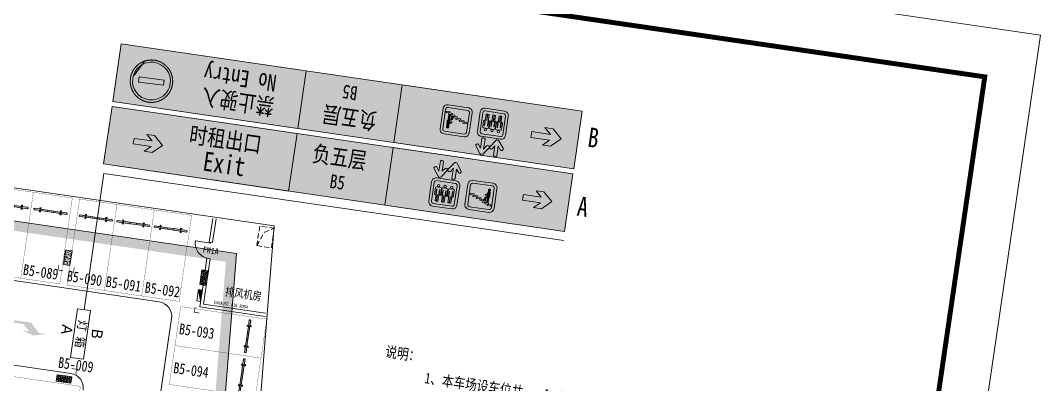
# Model space of a CAD drawing. Header units: inches. Extents: x -414268 to 632271, y -366004 to 318730.
# Drawn here: x -220415 to -158232, y 232123 to 254343 of the extents above; entities that cross this region are included whole.
import ezdxf
from ezdxf.enums import TextEntityAlignment as Align

# ---------------------------------------------------------------- set-up
doc = ezdxf.new("R2010")
doc.units = ezdxf.units.IN
doc.header["$LTSCALE"] = 1200
doc.header["$MEASUREMENT"] = 0
doc.linetypes.add('DASHED', pattern=[19.05, 12.7, -6.35])
doc.linetypes.add('HIDDEN', pattern=[0.375, 0.25, -0.125])
doc.layers.get('0').update_dxf_attribs({"linetype": 'CONTINUOUS', "lineweight": 0})
for name, color, linetype, lineweight in [('0--PAI--', 7, 'CONTINUOUS', 0), ('0--PAI--RED', 1, 'CONTINUOUS', 0), ('0--挡车架', 7, 'CONTINUOUS', 0), ('0--灯箱字(黄底黑字)', 7, 'CONTINUOUS', 0), ('0--灯箱编号', 3, 'CONTINUOUS', 0), ('0--立面标', 7, 'CONTINUOUS', 0), ('0--路缘线', 1, 'CONTINUOUS', 0), ('0--转弯箭头', 7, 'CONTINUOUS', 0), ('0-增加车位', 6, 'CONTINUOUS', 0), ('0－－车位', 4, 'CONTINUOUS', 0), ('0－－车位号码', 7, 'CONTINUOUS', 0), ('COL-GRID-UG-1_8A_200701111', 7, 'CONTINUOUS', 0), ('COL-GRID-UG-1_8A_200701112', 7, 'CONTINUOUS', 0), ('COL-GRID-UG-1_8A_200701113', 7, 'CONTINUOUS', 0), ('COLUMN', 7, 'CONTINUOUS', 0), ('EN-TEXT', 7, 'CONTINUOUS', 0), ('HATCH', 7, 'CONTINUOUS', 0), ('HY消火栓', 7, 'CONTINUOUS', 0), ('LEE-KT1', 7, 'CONTINUOUS', 0), ('PUB_TEXT', 7, 'CONTINUOUS', 0), ('PUB_TITLE', 7, 'CONTINUOUS', 0), ('WALL', 7, 'CONTINUOUS', 0), ('WINDOW', 7, 'CONTINUOUS', 0), ('WINDOW_TEXT', 7, 'CONTINUOUS', 0)]:
    doc.layers.add(name, color=color, linetype=linetype, lineweight=lineweight)
doc.layers.add('0--灯箱--字', color=7, linetype='CONTINUOUS', lineweight=0, true_color=0xf7f7f7)
doc.layers.add('0-栋牌字体', color=7, linetype='CONTINUOUS', lineweight=0, true_color=0xf7f7f7)
doc.styles.add('-宋体', font='', dxfattribs={"width": 0.8})
doc.styles.add('-黑体', font='simhei.ttf', dxfattribs={"width": 0.8})
doc.styles.add('SIMPLEX', font='SIMPLEX.SHX')
doc.styles.add('方正大黑', font='', dxfattribs={"width": 0.8})
doc.styles.get('-宋体').set_extended_font_data('SimSun')
doc.styles.get('方正大黑').set_extended_font_data('FZDaHei-B02S')

# ---------------------------------------------------------------- blocks, each defined once
blk = doc.blocks.new('$DDT_AUDIT_GENERATED__1DE2')
at = {"layer": 'COL-GRID-UG-1_8A_200701112'}
h = blk.add_hatch(dxfattribs=at)
h.set_pattern_fill('AR-CONC', color=251, scale=0.02, angle=8.3206, style=0)
h.set_pattern_definition([(50, (-65.09035, -5.26929), (0.14345204, -0.01255043), [0.015, -0.165]), (355, (-65.09035, -5.26929), (-0.02775027, 0.15043843), [0.012, -0.132]), (100.4514, (-65.0784, -5.27034), (0.11570188, 0.1378879), [0.01274804, -0.14022842]), (46.1842, (-65.09035, -5.2293), (0.2134482, -0.0331038), [0.0225, -0.2475]), (96.6356, (-65.07256, -5.23205), (0.18693254, 0.1948236), [0.01912206, -0.2103426]), (351.1842, (-65.09035, -5.2293), (0.1869324, 0.1948237), [0.018, -0.198]), (21, (-65.07035, -5.23929), (0.1193814, -0.08052378), [0.015, -0.165]), (326, (-65.07035, -5.23929), (0.04866307, 0.14503), [0.012, -0.132]), (71.4514, (-65.0604, -5.246), (0.16804453, 0.0645061), [0.01274804, -0.14022842]), (37.5, (-65.09035, -5.26929), (0.00243197, 0.06657877), [0, -0.1304, 0, -0.134, 0, -0.1325]), (7.5, (-65.09035, -5.26929), (0.05261391, 0.07888234), [0, -0.0764, 0, -0.1274, 0, -0.0505]), (327.5, (-65.13495, -5.26929), (0.106764487, -0.004510974), [0, -0.05, 0, -0.156, 0, -0.207]), (317.5, (-65.15495, -5.26929), (0.11663723, 0.020021), [0, -0.065, 0, -0.1036, 0, -0.147])])
h.paths.add_polyline_path([(0.45, -0.2), (-0.45, -0.2), (-0.45, 0.2), (0.45, 0.2)])
at = {"layer": 'COL-GRID-UG-1_8A_200701113'}
blk.add_lwpolyline([(0.45, -0.2), (-0.45, -0.2), (-0.45, 0.2), (0.45, 0.2)], close=True, dxfattribs=at)
blk = doc.blocks.new('HY')
for p, q in [((0, 0), (0.24, 0)), ((0, 0), (0.24, -0.7)), ((0, 0), (0, -0.7)), ((0.24, 0), (0.24, -0.7)), ((0, -0.7), (0.24, -0.7))]:
    blk.add_line(p, q)
blk.add_solid([(0, 0), (0.24, 0), (0.24, -0.7)])
blk = doc.blocks.new('_DBLK')
blk.add_line((-0.45, 0), (-0.45, -0.95))
blk.add_arc((-0.45, 0), 0.95, 270, 0)
at = {"layer": 'WINDOW_TEXT', "style": 'SIMPLEX', "flags": 9}
blk.add_attdef('A', text='', height=1, dxfattribs=at).set_placement((0, 1.5), align=Align.MIDDLE)
blk = doc.blocks.new('A$C6F4820FC')
at = {"layer": '0--挡车架'}
h = blk.add_hatch(color=256, dxfattribs=at)
h.paths.add_polyline_path([(2018, 79, 0.395204), (2018, 169), (1617, 169), (1617, 79), (1684, 79)])
h.paths.add_polyline_path([(819, 169), (819, 79), (1217, 79), (1217, 169)])
h.paths.add_polyline_path([(418, 79), (418, 169), (351, 169), (18, 169, 0.395204), (18, 79)])
h = blk.add_hatch(color=256, dxfattribs=at)
h.paths.add_polyline_path([(1617, 169), (1684, 169), (1684, 249), (1617, 249)])
h.paths.add_polyline_path([(1639, 209, -1), (1663, 209, -1)], flags=16)
h.paths.add_polyline_path([(1617, 0), (1684, 0), (1684, 79), (1617, 79)])
h.paths.add_polyline_path([(1639, 40, -1), (1663, 40, -1)], flags=16)
h.paths.add_polyline_path([(351, 249), (351, 169), (418, 169), (418, 249)])
h.paths.add_polyline_path([(397, 209, 1), (372, 209, 1)], flags=16)
h.paths.add_polyline_path([(418, 79), (351, 79), (351, 0), (418, 0)])
h.paths.add_polyline_path([(372, 40, -1), (397, 40, -1)], flags=16)
h = blk.add_hatch(color=40, dxfattribs=at)
h.paths.add_polyline_path([(1217, 169), (1217, 79), (1617, 79), (1617, 169)])
h.paths.add_polyline_path([(819, 79), (819, 169), (418, 169), (418, 79)])
for p, q in [((18, 169), (418, 169)), ((18, 79), (418, 79)), ((819, 169), (1217, 169)), ((819, 79), (1217, 79)), ((1617, 169), (2018, 169)), ((1617, 79), (2018, 79))]:
    blk.add_line(p, q, dxfattribs=at)
for points in [[(418, 169), (351, 169), (351, 249), (418, 249)], [(418, 79), (351, 79), (351, 0), (418, 0)], [(1617, 169), (1684, 169), (1684, 249), (1617, 249)], [(1617, 79), (1684, 79), (1684, 0), (1617, 0)]]:
    blk.add_lwpolyline(points, close=True, dxfattribs=at)
at = {"layer": '0--挡车架', "color": 0}
for points in [[(819, 169), (819, 79), (418, 79), (418, 169)], [(1617, 169), (1617, 79), (1217, 79), (1217, 169)]]:
    blk.add_lwpolyline(points, close=True, dxfattribs=at)
at = {"layer": '0--挡车架'}
for centre in [(385, 209), (385, 40), (1651, 209), (1651, 40)]:
    blk.add_circle(centre, 12.1, dxfattribs=at)
for centre, start, end in [((66, 124), 136.8717, 223.1283), ((1970, 124), 316.8717, 43.1283)]:
    blk.add_arc(centre, 65.8, start, end, dxfattribs=at)
blk = doc.blocks.new('A$C001A7B1A')
at = {"layer": '0－－车位', "const_width": 15}
blk.add_lwpolyline([(2407, 5308), (7, 5308), (7, 7), (2407, 7)], close=True, dxfattribs=at)
at = {"layer": '0--挡车架'}
blk.add_blockref('A$C6F4820FC', (190, 883), dxfattribs=at)
blk = doc.blocks.new('A$C7D0402B3')
at = {"layer": '0－－车位', "const_width": 15}
blk.add_lwpolyline([(2307, 5308), (7, 5308), (7, 7), (2307, 7)], close=True, dxfattribs=at)
at = {"layer": '0--挡车架'}
blk.add_blockref('A$C6F4820FC', (140, 883), dxfattribs=at)
blk = doc.blocks.new('A$C7C86658F')
at = {"lineweight": 0, "ltscale": 5}
blk.add_lwpolyline([(-6107, 112213), (-3107, 112213), (-3107, 113013), (-6107, 113013)], close=True, dxfattribs=at)
at = {"layer": 'PUB_TEXT', "style": '-宋体'}
blk.add_text('灯 箱', height=500, dxfattribs=at).set_placement((-5467, 112392))
blk = doc.blocks.new('A$C05C00BD5')
blk.add_blockref('A$C7C86658F', (15918, -1756))
at = {"color": 1, "style": '方正大黑'}
for s, p in [('B', (10869, 111531)), ('A', (10869, 109671))]:
    blk.add_text(s, height=662, dxfattribs=at).set_placement(p)
blk = doc.blocks.new('A$C53BB72EC')
at = {"layer": '0--灯箱--字', "true_color": 0xf7f7f7}
blk.add_hatch(color=7, dxfattribs=at).paths.add_polyline_path([(6264, -28315), (5705, -27793), (5226, -27793), (5600, -28143), (4493, -28143), (4493, -28486), (5600, -28486), (5226, -28836), (5705, -28836)])
at = {"layer": '0--灯箱--字', "color": 7, "true_color": 0xf7f7f7}
blk.add_lwpolyline([(6264, -28315), (5705, -27793), (5226, -27793), (5600, -28143), (4493, -28143), (4493, -28486), (5600, -28486), (5226, -28836), (5705, -28836)], close=True, dxfattribs=at)
blk = doc.blocks.new('A$C27BC456A')
blk.add_hatch(color=250).paths.add_polyline_path([(14885, 112856), (14885, 114956), (8330, 114956), (8330, 112856)])
at = {"color": 250}
blk.add_lwpolyline([(8330, 114956), (14885, 114956), (14885, 112856), (8330, 112856), (8330, 114956)], dxfattribs=at)
blk = doc.blocks.new('A$C36DA1677')
at = {"layer": '0--PAI--RED'}
h = blk.add_hatch(color=256, dxfattribs=at)
edge = h.paths.add_edge_path()
edge.add_arc((120, 120), 120, 0, 360)
h.paths.add_polyline_path([(200, 103), (200, 137), (40, 137), (40, 103)], flags=16)
at = {"layer": '0--PAI--'}
blk.add_lwpolyline([(200, 103), (200, 137), (40, 137), (40, 103)], close=True, dxfattribs=at)
blk.add_circle((120, 120), 120, dxfattribs=at)
blk = doc.blocks.new('A$C443C2777')
at = {"layer": '0--PAI--', "xscale": 9, "yscale": 9, "zscale": 9}
blk.add_blockref('A$C36DA1677', (0, 0), dxfattribs=at)
blk = doc.blocks.new('A$C01A83D55')
at = {"linetype": 'DASHED', "lineweight": 15, "ltscale": 20, "true_color": 0xeff0f0}
h = blk.add_hatch(color=7, dxfattribs=at)
h.paths.add_polyline_path([(0, 1675, 1), (3350, 1675, 1)])
h.paths.add_polyline_path([(3168, 1685, -1), (182, 1685, -1)], flags=16)
h.paths.add_polyline_path([(2671, 1896), (2671, 1473), (680, 1473), (680, 1896)], flags=0)
at = {"true_color": 0xeff0f0}
blk.add_hatch(color=7, dxfattribs=at).paths.add_polyline_path([(2671, 1473), (2671, 1896), (680, 1896), (680, 1473)])
at = {"linetype": 'DASHED', "lineweight": 15, "ltscale": 20}
blk.add_circle((1675, 1675), 1675, dxfattribs=at)
at = {"xscale": 1.382400000002235, "yscale": 1.382400000002235, "zscale": 1.382400000002235}
blk.add_blockref('A$C443C2777', (182, 192), dxfattribs=at)
blk = doc.blocks.new('A$C744A17C1')
at = {"true_color": 0xf7f7f7}
h = blk.add_hatch(color=7, dxfattribs=at)
edge = h.paths.add_edge_path()
edge.add_line((-3036, 95701), (-4283, 95701))
edge.add_arc((-4283, 95427), 273, 90, 180)
edge.add_line((-4556, 95427), (-4556, 94185))
edge.add_arc((-4283, 94185), 273, 180, 270)
edge.add_line((-4283, 93912), (-3036, 93912))
edge.add_arc((-3036, 94185), 273, 270, 360)
edge.add_line((-2763, 94185), (-2763, 95427))
edge.add_arc((-3036, 95427), 273, 0, 90)
edge = h.paths.add_edge_path(flags=16)
edge.add_line((-3061, 95535), (-4258, 95535))
edge.add_arc((-4258, 95403), 132, 90, 180)
edge.add_line((-4390, 95403), (-4390, 94210))
edge.add_arc((-4258, 94210), 132, 180, 270)
edge.add_line((-4258, 94078), (-3061, 94078))
edge.add_arc((-3061, 94210), 132, 270, 360)
edge.add_line((-2928, 94210), (-2928, 95403))
edge.add_arc((-3061, 95403), 132, 0, 90)
for points in [[(-4150, 94529), (-4150, 94521), (-4147, 94514), (-4143, 94507), (-4138, 94502), (-4126, 94495), (-4111, 94492), (-4097, 94495), (-4091, 94497), (-4085, 94502), (-4080, 94507), (-4076, 94514), (-4074, 94521), (-4073, 94530), (-4073, 94786), (-3976, 94739), (-3975, 94643), (-3974, 94633), (-3972, 94625), (-3968, 94617), (-3963, 94612), (-3957, 94607), (-3951, 94604), (-3936, 94601), (-3922, 94603), (-3916, 94606), (-3910, 94611), (-3905, 94616), (-3901, 94623), (-3898, 94631), (-3898, 94641), (-3898, 94756), (-3900, 94770), (-3905, 94780), (-3913, 94789), (-3922, 94795), (-3922, 94795), (-4039, 94850), (-4039, 94962), (-3945, 94916), (-3932, 94912), (-3920, 94914), (-3911, 94919), (-3905, 94927), (-3902, 94936), (-3904, 94946), (-3910, 94955), (-3915, 94960), (-3922, 94963), (-4039, 95021), (-4039, 95091), (-4041, 95107), (-4046, 95120), (-4053, 95132), (-4063, 95141), (-4074, 95148), (-4086, 95154), (-4100, 95156), (-4114, 95158), (-4128, 95157), (-4142, 95154), (-4155, 95148), (-4166, 95141), (-4175, 95132), (-4183, 95121), (-4188, 95108), (-4190, 95093), (-4190, 94884), (-4189, 94874), (-4186, 94864), (-4177, 94847), (-4164, 94833), (-4150, 94822), (-4150, 94794)], [(-4106, 95186), (-4093, 95189), (-4081, 95195), (-4071, 95203), (-4063, 95213), (-4056, 95224), (-4052, 95236), (-4051, 95250), (-4052, 95263), (-4056, 95275), (-4063, 95286), (-4071, 95296), (-4081, 95304), (-4093, 95310), (-4106, 95314), (-4119, 95315), (-4134, 95314), (-4146, 95310), (-4158, 95304), (-4168, 95296), (-4176, 95286), (-4182, 95275), (-4187, 95263), (-4188, 95250), (-4187, 95236), (-4182, 95224), (-4176, 95213), (-4168, 95203), (-4158, 95195), (-4146, 95189), (-4133, 95186), (-4119, 95184)]]:
    blk.add_hatch(color=256).paths.add_polyline_path(points)
blk.add_hatch(color=7, dxfattribs=at).paths.add_polyline_path([(-2973, 94899), (-3229, 94898), (-3229, 94814), (-3456, 94813), (-3456, 94729), (-3683, 94728), (-3683, 94643), (-3849, 94643), (-3848, 94559), (-4016, 94558), (-4016, 94474), (-4177, 94473), (-4177, 94389), (-4338, 94388), (-4337, 94303), (-4113, 94304), (-4113, 94389), (-3952, 94389), (-3952, 94474), (-3789, 94474), (-3789, 94559), (-3621, 94559), (-3621, 94636), (-3621, 94644), (-3394, 94644), (-3395, 94729), (-3167, 94729), (-3168, 94814), (-2973, 94814)])
at = {"color": 7, "lineweight": 0, "ltscale": 5, "true_color": 0xf7f7f7}
for points in [[(-3036, 95701), (-4283, 95701, 0.414214), (-4556, 95427), (-4556, 94185, 0.414214), (-4283, 93912), (-3036, 93912, 0.414214), (-2763, 94185), (-2763, 95427, 0.414214)], [(-3061, 95535), (-4258, 95535, 0.414214), (-4390, 95403), (-4390, 94210, 0.414214), (-4258, 94078), (-3061, 94078, 0.414214), (-2928, 94210), (-2928, 95403, 0.414214)]]:
    blk.add_lwpolyline(points, format="xyb", close=True, dxfattribs=at)
at = {"color": 7, "true_color": 0xf7f7f7}
blk.add_lwpolyline([(-2972, 94814), (-2973, 94899), (-3229, 94898), (-3229, 94814), (-3456, 94813), (-3456, 94729), (-3683, 94728), (-3683, 94643), (-3849, 94643), (-3848, 94559), (-4016, 94558), (-4016, 94474), (-4177, 94473), (-4177, 94389), (-4338, 94388), (-4337, 94303), (-4113, 94304), (-4113, 94389), (-3952, 94389), (-3952, 94474), (-3789, 94474), (-3789, 94559), (-3621, 94559), (-3621, 94636), (-3621, 94644), (-3394, 94644), (-3395, 94729), (-3167, 94729), (-3168, 94814), (-2973, 94814), (-2973, 94899)], dxfattribs=at)
at = {"layer": '0-栋牌字体', "linetype": 'ByBlock'}
for points in [[(-4150, 94529), (-4150, 94521), (-4147, 94514), (-4143, 94507), (-4138, 94502), (-4126, 94495), (-4111, 94492), (-4097, 94495), (-4091, 94497), (-4085, 94502), (-4080, 94507), (-4076, 94514), (-4074, 94521), (-4073, 94530), (-4073, 94786), (-3976, 94739), (-3975, 94643), (-3974, 94633), (-3972, 94625), (-3968, 94617), (-3963, 94612), (-3957, 94607), (-3951, 94604), (-3936, 94601), (-3922, 94603), (-3916, 94606), (-3910, 94611), (-3905, 94616), (-3901, 94623), (-3898, 94631), (-3898, 94641), (-3898, 94756), (-3900, 94770), (-3905, 94780), (-3913, 94789), (-3922, 94795), (-3922, 94795), (-4039, 94850), (-4039, 94962), (-3945, 94916), (-3932, 94912), (-3920, 94914), (-3911, 94919), (-3905, 94927), (-3902, 94936), (-3904, 94946), (-3910, 94955), (-3915, 94960), (-3922, 94963), (-4039, 95021), (-4039, 95091), (-4041, 95107), (-4046, 95120), (-4053, 95132), (-4063, 95141), (-4074, 95148), (-4086, 95154), (-4100, 95156), (-4114, 95158), (-4128, 95157), (-4142, 95154), (-4155, 95148), (-4166, 95141), (-4175, 95132), (-4183, 95121), (-4188, 95108), (-4190, 95093), (-4190, 94884), (-4189, 94874), (-4186, 94864), (-4177, 94847), (-4164, 94833), (-4150, 94822), (-4150, 94794)], [(-4106, 95186), (-4093, 95189), (-4081, 95195), (-4071, 95203), (-4063, 95213), (-4056, 95224), (-4052, 95236), (-4051, 95250), (-4052, 95263), (-4056, 95275), (-4063, 95286), (-4071, 95296), (-4081, 95304), (-4093, 95310), (-4106, 95314), (-4119, 95315), (-4134, 95314), (-4146, 95310), (-4158, 95304), (-4168, 95296), (-4176, 95286), (-4182, 95275), (-4187, 95263), (-4188, 95250), (-4187, 95236), (-4182, 95224), (-4176, 95213), (-4168, 95203), (-4158, 95195), (-4146, 95189), (-4133, 95186), (-4119, 95184)]]:
    blk.add_lwpolyline(points, close=True, dxfattribs=at)

msp = doc.modelspace()

# ---------------------------------------------------------------- hatches: boundary and pattern name
for points in [[(-202991.6, 251265.1), (-214270.5, 252914.6), (-214784.1, 249403), (-203505.2, 247753.4)], [(-204063.9, 243932.8), (-203550.4, 247444.4), (-214829.3, 249094), (-215342.9, 245582.3)], [(-198211.2, 243076.8), (-187249.7, 241473.7), (-186736.2, 244985.3), (-197697.6, 246588.4)]]:
    msp.add_hatch(color=250).paths.add_polyline_path(points)
at = {"lineweight": 0, "ltscale": 5}
for points in [[(-197652.4, 246897.5), (-203505.2, 247753.4), (-202991.6, 251265.1), (-197138.8, 250409.1)], [(-203550.4, 247444.4), (-197697.6, 246588.4), (-198211.2, 243076.8), (-204063.9, 243932.8)]]:
    msp.add_hatch(color=152, dxfattribs=at).paths.add_polyline_path(points)
at = {"lineweight": 0, "ltscale": 5, "true_color": 0xf7f7f7}
h = msp.add_hatch(color=7, dxfattribs=at)
edge = h.paths.add_edge_path(flags=0)
edge.add_arc((-191285.8, 247561.4), 74, 351.6794, 711.6794, ccw=False)
edge = h.paths.add_edge_path(flags=0)
edge.add_arc((-191677.4, 247618.7), 74, 351.6794, 711.6794, ccw=False)
edge = h.paths.add_edge_path(flags=0)
edge.add_arc((-192072.9, 247676.5), 74, 351.6794, 711.6794, ccw=False)
edge = h.paths.add_edge_path()
edge.add_line((-192339.5, 247271.6), (-191148.5, 247097.5))
edge.add_arc((-191110.3, 247358.6), 263.9, 621.6794, 711.6794)
edge.add_line((-190849.1, 247320.4), (-190675.5, 248507.4))
edge.add_arc((-190936.7, 248545.6), 263.9, 711.6794, 801.6794)
edge.add_line((-190898.5, 248806.7), (-192089.5, 248980.9))
edge.add_arc((-192127.7, 248719.8), 263.9, 441.6794, 531.6794)
edge.add_line((-192388.9, 248758), (-192562.5, 247571))
edge.add_arc((-192301.3, 247532.8), 263.9, 531.6794, 621.6794)
edge = h.paths.add_edge_path(flags=16)
edge.add_line((-192292.6, 247426.4), (-191149.1, 247259.2))
edge.add_arc((-191130.5, 247385.8), 128, 621.6794, 711.6794)
edge.add_line((-191003.9, 247367.3), (-190837.3, 248506.8))
edge.add_arc((-190963.9, 248525.3), 128, 711.6794, 801.6794)
edge.add_line((-190945.4, 248651.9), (-192089, 248819.2))
edge.add_arc((-192107.5, 248692.6), 128, 441.6794, 531.6794)
edge.add_line((-192234.1, 248711.1), (-192400.7, 247571.6))
edge.add_arc((-192274.1, 247553), 128, 531.6794, 621.6794)
edge = h.paths.add_edge_path(flags=0)
edge.add_line((-191163.7, 247789.7), (-191145.6, 247787))
edge.add_line((-191145.6, 247787), (-191099.1, 248105.4))
edge.add_arc((-191091.2, 248104.2), 8, 441.6794, 531.6794, ccw=False)
edge.add_line((-191090, 248112.2), (-191073.4, 248109.7))
edge.add_arc((-191074.5, 248101.8), 8, 399.759411, 441.6794, ccw=False)
edge.add_line((-191068.4, 248106.9), (-191060.1, 248097))
edge.add_line((-191060.1, 248097), (-191033.1, 248064.5))
edge.add_arc((-191039.2, 248059.4), 8, 351.6794, 399.759411, ccw=False)
edge.add_line((-191031.3, 248058.2), (-191085.1, 247690.7))
edge.add_arc((-191148.4, 247699.9), 64, 621.6794, 711.6794, ccw=False)
edge.add_line((-191157.6, 247636.6), (-191393, 247671.1))
edge.add_arc((-191383.7, 247734.4), 64, 531.6794, 621.6794, ccw=False)
edge.add_line((-191447, 247743.6), (-191395.4, 248096.3))
edge.add_line((-191395.4, 248096.3), (-191345.3, 248146.2))
edge.add_arc((-191339.7, 248140.5), 8, 441.6794, 494.859094, ccw=False)
edge.add_line((-191338.5, 248148.4), (-191311.6, 248144.5))
edge.add_arc((-191312.7, 248136.6), 8, 351.6794, 441.6794, ccw=False)
edge.add_line((-191304.8, 248135.4), (-191351.4, 247816.7))
edge.add_line((-191351.4, 247816.7), (-191332.2, 247813.9))
edge.add_line((-191332.2, 247813.9), (-191229.4, 248516.7))
edge.add_line((-191229.4, 248516.7), (-191152.5, 248505.4))
edge.add_line((-191152.5, 248505.4), (-191207.9, 248127.1))
edge.add_line((-191207.9, 248127.1), (-191193.3, 248124.9))
edge.add_line((-191193.3, 248124.9), (-191138, 248503.3))
edge.add_line((-191138, 248503.3), (-191061, 248492.1))
edge.add_line((-191061, 248492.1), (-191163.7, 247789.7))
edge = h.paths.add_edge_path(flags=0)
edge.add_line((-191555.3, 247846.9), (-191537.2, 247844.3))
edge.add_line((-191537.2, 247844.3), (-191490.7, 248162.7))
edge.add_arc((-191482.8, 248161.5), 8, 441.6794, 531.6794, ccw=False)
edge.add_line((-191481.6, 248169.4), (-191465, 248167))
edge.add_arc((-191466.1, 248159.1), 8, 399.759411, 441.6794, ccw=False)
edge.add_line((-191460, 248164.2), (-191451.7, 248154.2))
edge.add_line((-191451.7, 248154.2), (-191424.7, 248121.8))
edge.add_arc((-191430.9, 248116.7), 8, 351.6794, 399.759411, ccw=False)
edge.add_line((-191422.9, 248115.5), (-191476.7, 247748))
edge.add_arc((-191540, 247757.2), 64, 621.6794, 711.6794, ccw=False)
edge.add_line((-191549.3, 247693.9), (-191784.6, 247728.3))
edge.add_arc((-191775.3, 247791.6), 64, 531.6794, 621.6794, ccw=False)
edge.add_line((-191838.6, 247800.9), (-191787, 248153.6))
edge.add_line((-191787, 248153.6), (-191737, 248203.5))
edge.add_arc((-191731.3, 248197.8), 8, 441.6794, 494.859094, ccw=False)
edge.add_line((-191730.2, 248205.7), (-191703.2, 248201.8))
edge.add_arc((-191704.3, 248193.8), 8, 351.6794, 441.6794, ccw=False)
edge.add_line((-191696.4, 248192.7), (-191743, 247874))
edge.add_line((-191743, 247874), (-191723.8, 247871.2))
edge.add_line((-191723.8, 247871.2), (-191621, 248574))
edge.add_line((-191621, 248574), (-191544.2, 248562.7))
edge.add_line((-191544.2, 248562.7), (-191599.5, 248184.3))
edge.add_line((-191599.5, 248184.3), (-191585, 248182.2))
edge.add_line((-191585, 248182.2), (-191529.6, 248560.6))
edge.add_line((-191529.6, 248560.6), (-191452.6, 248549.3))
edge.add_line((-191452.6, 248549.3), (-191555.3, 247846.9))
edge = h.paths.add_edge_path(flags=0)
edge.add_line((-191950.5, 247904.7), (-191932.4, 247902.1))
edge.add_line((-191932.4, 247902.1), (-191885.9, 248220.5))
edge.add_arc((-191877.9, 248219.3), 8, 441.6794, 531.6794, ccw=False)
edge.add_line((-191876.8, 248227.2), (-191860.1, 248224.8))
edge.add_arc((-191861.3, 248216.9), 8, 399.759411, 441.6794, ccw=False)
edge.add_line((-191855.2, 248222), (-191846.9, 248212))
edge.add_line((-191846.9, 248212), (-191819.9, 248179.6))
edge.add_arc((-191826, 248174.5), 8, 351.6794, 399.759411, ccw=False)
edge.add_line((-191818.1, 248173.3), (-191871.9, 247805.8))
edge.add_arc((-191935.2, 247815), 64, 621.6794, 711.6794, ccw=False)
edge.add_line((-191944.4, 247751.7), (-192179.8, 247786.1))
edge.add_arc((-192170.5, 247849.4), 64, 531.6794, 621.6794, ccw=False)
edge.add_line((-192233.8, 247858.7), (-192182.2, 248211.4))
edge.add_line((-192182.2, 248211.4), (-192132.1, 248261.2))
edge.add_arc((-192126.5, 248255.6), 8, 441.6794, 494.859094, ccw=False)
edge.add_line((-192125.3, 248263.5), (-192098.3, 248259.5))
edge.add_arc((-192099.5, 248251.6), 8, 351.6794, 441.6794, ccw=False)
edge.add_line((-192091.6, 248250.5), (-192138.2, 247931.8))
edge.add_line((-192138.2, 247931.8), (-192119, 247929))
edge.add_line((-192119, 247929), (-192016.2, 248631.8))
edge.add_line((-192016.2, 248631.8), (-191939.3, 248620.5))
edge.add_line((-191939.3, 248620.5), (-191994.7, 248242.1))
edge.add_line((-191994.7, 248242.1), (-191980.1, 248240))
edge.add_line((-191980.1, 248240), (-191924.8, 248618.4))
edge.add_line((-191924.8, 248618.4), (-191847.7, 248607.1))
edge.add_line((-191847.7, 248607.1), (-191950.5, 247904.7))
for points in [[(-192233.1, 246188.5, -0.6624751), (-192406.4, 246213.8), (-192646.6, 246686, -0.8769134), (-192489.3, 246771.7), (-192372.4, 246549.9), (-192287.1, 247133.1, -0.7104157), (-192091.2, 247104.4), (-192180.1, 246496.2), (-191995.4, 246695.1, -0.9042848), (-191856.6, 246550.8)], [(-190998.8, 246539.2, -0.9042848), (-191173.1, 246440.7), (-191293.1, 246684.2), (-191382.1, 246076, -0.7104157), (-191578, 246104.6), (-191492.7, 246687.8), (-191668.3, 246508.7, -0.8769134), (-191794.4, 246635.9), (-191429.1, 247019.6, -0.6624751), (-191255.8, 246994.2)], [(-195202.5, 245286.3, -0.9042848), (-195028.2, 245384.7), (-194908.2, 245141.3), (-194819.2, 245749.5, -0.7104157), (-194623.3, 245720.9), (-194708.6, 245137.7), (-194533, 245316.8, -0.8769134), (-194406.9, 245189.5), (-194772.2, 244805.9, -0.6624751), (-194945.5, 244831.3)], [(-193968.2, 245637, -0.6624751), (-193794.9, 245611.7), (-193554.7, 245139.5, -0.8769134), (-193712, 245053.7), (-193828.9, 245275.6), (-193914.2, 244692.4, -0.7104157), (-194110.1, 244721.1), (-194021.2, 245329.3), (-194205.9, 245130.4, -0.9042848), (-194344.7, 245274.7)]]:
    msp.add_hatch(color=7, dxfattribs=at).paths.add_polyline_path(points)
h = msp.add_hatch(color=7, dxfattribs=at)
edge = h.paths.add_edge_path(flags=0)
edge.add_arc((-194915.5, 244264.1), 74, 171.6794, 531.6794, ccw=False)
edge = h.paths.add_edge_path(flags=0)
edge.add_arc((-194523.9, 244206.8), 74, 171.6794, 531.6794, ccw=False)
edge = h.paths.add_edge_path(flags=0)
edge.add_arc((-194128.4, 244148.9), 74, 171.6794, 531.6794, ccw=False)
edge = h.paths.add_edge_path()
edge.add_line((-193861.8, 244553.8), (-195052.8, 244728))
edge.add_arc((-195091, 244466.9), 263.9, 441.6794, 531.6794)
edge.add_line((-195352.2, 244505.1), (-195525.8, 243318.1))
edge.add_arc((-195264.6, 243279.9), 263.9, 531.6794, 621.6794)
edge.add_line((-195302.8, 243018.8), (-194111.7, 242844.6))
edge.add_arc((-194073.6, 243105.7), 263.9, 261.6794, 351.6794)
edge.add_line((-193812.4, 243067.5), (-193638.8, 244254.5))
edge.add_arc((-193900, 244292.7), 263.9, 351.6794, 441.6794)
edge = h.paths.add_edge_path(flags=16)
edge.add_line((-193908.7, 244399), (-195052.2, 244566.3))
edge.add_arc((-195070.8, 244439.7), 128, 441.6794, 531.6794)
edge.add_line((-195197.4, 244458.2), (-195364, 243318.7))
edge.add_arc((-195237.4, 243300.2), 128, 531.6794, 621.6794)
edge.add_line((-195255.9, 243173.6), (-194112.3, 243006.3))
edge.add_arc((-194093.8, 243132.9), 128, 261.6794, 351.6794)
edge.add_line((-193967.2, 243114.4), (-193800.6, 244253.9))
edge.add_arc((-193927.2, 244272.4), 128, 351.6794, 441.6794)
edge = h.paths.add_edge_path(flags=0)
edge.add_line((-195037.6, 244035.8), (-195055.7, 244038.4))
edge.add_line((-195055.7, 244038.4), (-195102.2, 243720.1))
edge.add_arc((-195110.1, 243721.2), 8, 261.6794, 351.6794, ccw=False)
edge.add_line((-195111.3, 243713.3), (-195127.9, 243715.8))
edge.add_arc((-195126.8, 243723.7), 8, 219.759411, 261.6794, ccw=False)
edge.add_line((-195132.9, 243718.6), (-195141.2, 243728.5))
edge.add_line((-195141.2, 243728.5), (-195168.2, 243761))
edge.add_arc((-195162.1, 243766.1), 8, 171.6794, 219.759411, ccw=False)
edge.add_line((-195170, 243767.2), (-195116.2, 244134.8))
edge.add_arc((-195052.9, 244125.5), 64, 441.6794, 531.6794, ccw=False)
edge.add_line((-195043.7, 244188.8), (-194808.3, 244154.4))
edge.add_arc((-194817.6, 244091.1), 64, 351.6794, 441.6794, ccw=False)
edge.add_line((-194754.3, 244081.9), (-194805.9, 243729.1))
edge.add_line((-194805.9, 243729.1), (-194856, 243679.3))
edge.add_arc((-194861.6, 243685), 8, 261.6794, 314.859094, ccw=False)
edge.add_line((-194862.8, 243677.1), (-194889.7, 243681))
edge.add_arc((-194888.6, 243688.9), 8, 171.6794, 261.6794, ccw=False)
edge.add_line((-194896.5, 243690.1), (-194849.9, 244008.8))
edge.add_line((-194849.9, 244008.8), (-194869.1, 244011.6))
edge.add_line((-194869.1, 244011.6), (-194971.9, 243308.8))
edge.add_line((-194971.9, 243308.8), (-195048.8, 243320))
edge.add_line((-195048.8, 243320), (-194993.4, 243698.4))
edge.add_line((-194993.4, 243698.4), (-195008, 243700.6))
edge.add_line((-195008, 243700.6), (-195063.3, 243322.2))
edge.add_line((-195063.3, 243322.2), (-195140.3, 243333.4))
edge.add_line((-195140.3, 243333.4), (-195037.6, 244035.8))
edge = h.paths.add_edge_path(flags=0)
edge.add_line((-194646, 243978.5), (-194664.1, 243981.2))
edge.add_line((-194664.1, 243981.2), (-194710.6, 243662.8))
edge.add_arc((-194718.5, 243664), 8, 261.6794, 351.6794, ccw=False)
edge.add_line((-194719.7, 243656.1), (-194736.3, 243658.5))
edge.add_arc((-194735.2, 243666.4), 8, 219.759411, 261.6794, ccw=False)
edge.add_line((-194741.3, 243661.3), (-194749.6, 243671.2))
edge.add_line((-194749.6, 243671.2), (-194776.6, 243703.7))
edge.add_arc((-194770.4, 243708.8), 8, 171.6794, 219.759411, ccw=False)
edge.add_line((-194778.4, 243710), (-194724.6, 244077.5))
edge.add_arc((-194661.3, 244068.3), 64, 441.6794, 531.6794, ccw=False)
edge.add_line((-194652, 244131.6), (-194416.7, 244097.1))
edge.add_arc((-194426, 244033.8), 64, 351.6794, 441.6794, ccw=False)
edge.add_line((-194362.7, 244024.6), (-194414.3, 243671.9))
edge.add_line((-194414.3, 243671.9), (-194464.3, 243622))
edge.add_arc((-194470, 243627.7), 8, 261.6794, 314.859094, ccw=False)
edge.add_line((-194471.1, 243619.8), (-194498.1, 243623.7))
edge.add_arc((-194497, 243631.6), 8, 171.6794, 261.6794, ccw=False)
edge.add_line((-194504.9, 243632.8), (-194458.3, 243951.5))
edge.add_line((-194458.3, 243951.5), (-194477.5, 243954.3))
edge.add_line((-194477.5, 243954.3), (-194580.2, 243251.5))
edge.add_line((-194580.2, 243251.5), (-194657.1, 243262.8))
edge.add_line((-194657.1, 243262.8), (-194601.8, 243641.2))
edge.add_line((-194601.8, 243641.2), (-194616.3, 243643.3))
edge.add_line((-194616.3, 243643.3), (-194671.7, 243264.9))
edge.add_line((-194671.7, 243264.9), (-194748.7, 243276.2))
edge.add_line((-194748.7, 243276.2), (-194646, 243978.5))
edge = h.paths.add_edge_path(flags=0)
edge.add_line((-194250.8, 243920.7), (-194268.9, 243923.4))
edge.add_line((-194268.9, 243923.4), (-194315.4, 243605))
edge.add_arc((-194323.4, 243606.2), 8, 261.6794, 351.6794, ccw=False)
edge.add_line((-194324.5, 243598.3), (-194341.2, 243600.7))
edge.add_arc((-194340, 243608.6), 8, 219.759411, 261.6794, ccw=False)
edge.add_line((-194346.1, 243603.5), (-194354.4, 243613.5))
edge.add_line((-194354.4, 243613.5), (-194381.4, 243645.9))
edge.add_arc((-194375.3, 243651), 8, 171.6794, 219.759411, ccw=False)
edge.add_line((-194383.2, 243652.2), (-194329.4, 244019.7))
edge.add_arc((-194266.1, 244010.5), 64, 441.6794, 531.6794, ccw=False)
edge.add_line((-194256.9, 244073.8), (-194021.5, 244039.4))
edge.add_arc((-194030.8, 243976.1), 64, 351.6794, 441.6794, ccw=False)
edge.add_line((-193967.5, 243966.8), (-194019.1, 243614.1))
edge.add_line((-194019.1, 243614.1), (-194069.2, 243564.2))
edge.add_arc((-194074.8, 243569.9), 8, 261.6794, 314.859094, ccw=False)
edge.add_line((-194076, 243562), (-194103, 243565.9))
edge.add_arc((-194101.8, 243573.9), 8, 171.6794, 261.6794, ccw=False)
edge.add_line((-194109.7, 243575), (-194063.1, 243893.7))
edge.add_line((-194063.1, 243893.7), (-194082.3, 243896.5))
edge.add_line((-194082.3, 243896.5), (-194185.1, 243193.7))
edge.add_line((-194185.1, 243193.7), (-194262, 243205))
edge.add_line((-194262, 243205), (-194206.6, 243583.4))
edge.add_line((-194206.6, 243583.4), (-194221.2, 243585.5))
edge.add_line((-194221.2, 243585.5), (-194276.5, 243207.1))
edge.add_line((-194276.5, 243207.1), (-194353.6, 243218.4))
edge.add_line((-194353.6, 243218.4), (-194250.8, 243920.7))
at = {"layer": '0--灯箱--字'}
msp.add_hatch(color=256, dxfattribs=at).paths.add_polyline_path([(-187454.9, 247113), (-187951.5, 247733.3), (-188444.8, 247805.5), (-188112.1, 247389.8), (-189251.6, 247556.5), (-189303.4, 247202.6), (-188163.9, 247035.9), (-188601.7, 246733), (-188108.4, 246660.8)])
at = {"layer": '0--转弯箭头'}
msp.add_hatch(color=256, dxfattribs=at).paths.add_polyline_path([(-219623.1, 235122.9), (-218802.6, 235205), (-219297.3, 235277.3), (-219761.9, 235901.1), (-220355.6, 235988), (-221691.4, 236183.3), (-221713.1, 236034.9), (-220228.9, 235817.8), (-219891, 235364.2), (-220336.3, 235429.3)])
at = {"layer": 'HATCH'}
h = msp.add_hatch(color=256, dxfattribs=at)
edge = h.paths.add_edge_path(flags=16)
edge.add_line((-213828.8, 164675.2), (-207891.4, 239618.8))
edge.add_line((-207891.4, 239618.8), (-282700.2, 250559.7))
edge.add_arc((-285362.6, 335716.2), 85198.2, 259.282217, 271.790748, ccw=False)
edge.add_arc((453050.2, 207309.5), 755580.3, 176.6088067, 182.0416388)
edge.add_arc((-292656.5, 180726.3), 9400, 182.041639, 261.679508)
edge.add_line((-294016.7, 171425.2), (-219127.2, 160472.7))
edge.add_line((-219127.2, 160472.7), (-213828.8, 164675.2))
edge = h.paths.add_edge_path()
edge.add_line((-213251.3, 164367.4), (-207248.9, 240131.2))
edge.add_line((-207248.9, 240131.2), (-282666, 251161))
edge.add_arc((-285362.6, 335716.2), 84598.2, 258.82023, 271.826634, ccw=False)
edge.add_arc((453050.2, 207309.5), 756180.3, 176.5569181, 182.0416388)
edge.add_arc((-292656.5, 180726.3), 10000, 182.041639, 261.679508)
edge.add_line((-294103.6, 170831.5), (-218957.5, 159841.5))
edge.add_line((-218957.5, 159841.5), (-213251.3, 164367.4))

# ---------------------------------------------------------------- linework, layer by layer
at = {"color": 7, "lineweight": 0, "ltscale": 5, "true_color": 0xf7f7f7}
for p, q in [((-192182.2, 248211.4), (-192233.8, 247858.7)), ((-192132.1, 248261.2), (-192182.2, 248211.4)), ((-192138.2, 247931.8), (-192091.6, 248250.5)), ((-192098.3, 248259.5), (-192125.3, 248263.5)), ((-192016.2, 248631.8), (-192119, 247929)), ((-191939.3, 248620.5), (-192016.2, 248631.8)), ((-191994.7, 248242.1), (-191939.3, 248620.5)), ((-191980.1, 248240), (-191994.7, 248242.1)), ((-191924.8, 248618.4), (-191980.1, 248240)), ((-191950.5, 247904.7), (-191847.7, 248607.1)), ((-191885.9, 248220.5), (-191932.4, 247902.1)), ((-191847.7, 248607.1), (-191924.8, 248618.4)), ((-191860.1, 248224.8), (-191876.8, 248227.2)), ((-191871.9, 247805.8), (-191818.1, 248173.3)), ((-191846.9, 248212), (-191855.2, 248222)), ((-191819.9, 248179.6), (-191846.9, 248212)), ((-191787, 248153.6), (-191838.6, 247800.9)), ((-191737, 248203.5), (-191787, 248153.6)), ((-191743, 247874), (-191696.4, 248192.7)), ((-191703.2, 248201.8), (-191730.2, 248205.7)), ((-191621, 248574), (-191723.8, 247871.2)), ((-191544.2, 248562.7), (-191621, 248574)), ((-191599.5, 248184.3), (-191544.2, 248562.7)), ((-191585, 248182.2), (-191599.5, 248184.3)), ((-191529.6, 248560.6), (-191585, 248182.2)), ((-191555.3, 247846.9), (-191452.6, 248549.3)), ((-191490.7, 248162.7), (-191537.2, 247844.3)), ((-191452.6, 248549.3), (-191529.6, 248560.6)), ((-191465, 248167), (-191481.6, 248169.4)), ((-191476.7, 247748), (-191422.9, 248115.5)), ((-191451.7, 248154.2), (-191460, 248164.2)), ((-191424.7, 248121.8), (-191451.7, 248154.2)), ((-191345.3, 248146.2), (-191395.4, 248096.3)), ((-191351.4, 247816.7), (-191304.8, 248135.4)), ((-191311.6, 248144.5), (-191338.5, 248148.4)), ((-191229.4, 248516.7), (-191332.2, 247813.9)), ((-191152.5, 248505.4), (-191229.4, 248516.7)), ((-191207.9, 248127.1), (-191152.5, 248505.4)), ((-191193.3, 248124.9), (-191207.9, 248127.1)), ((-191138, 248503.3), (-191193.3, 248124.9)), ((-191163.7, 247789.7), (-191061, 248492.1)), ((-191061, 248492.1), (-191138, 248503.3)), ((-191073.4, 248109.7), (-191090, 248112.2)), ((-192179.8, 247786.1), (-191944.4, 247751.7)), ((-192138.2, 247931.8), (-192119, 247929)), ((-191950.5, 247904.7), (-191932.4, 247902.1)), ((-191784.6, 247728.3), (-191549.3, 247693.9)), ((-191743, 247874), (-191723.8, 247871.2)), ((-191555.3, 247846.9), (-191537.2, 247844.3)), ((-191395.4, 248096.3), (-191447, 247743.6)), ((-191393, 247671.1), (-191157.6, 247636.6)), ((-191351.4, 247816.7), (-191332.2, 247813.9)), ((-191163.7, 247789.7), (-191145.6, 247787)), ((-191099.1, 248105.4), (-191145.6, 247787)), ((-191085.1, 247690.7), (-191031.3, 248058.2)), ((-191060.1, 248097), (-191068.4, 248106.9)), ((-191033.1, 248064.5), (-191060.1, 248097)), ((-195116.2, 244134.8), (-195170, 243767.2)), ((-195168.2, 243761), (-195141.2, 243728.5)), ((-195037.6, 244035.8), (-195140.3, 243333.4)), ((-195102.2, 243720.1), (-195055.7, 244038.4)), ((-195037.6, 244035.8), (-195055.7, 244038.4)), ((-194808.3, 244154.4), (-195043.7, 244188.8)), ((-194971.9, 243308.8), (-194869.1, 244011.6)), ((-194849.9, 244008.8), (-194896.5, 243690.1)), ((-194849.9, 244008.8), (-194869.1, 244011.6)), ((-194805.9, 243729.1), (-194754.3, 244081.9)), ((-194724.6, 244077.5), (-194778.4, 243710)), ((-194646, 243978.5), (-194748.7, 243276.2)), ((-194710.6, 243662.8), (-194664.1, 243981.2)), ((-194646, 243978.5), (-194664.1, 243981.2)), ((-194416.7, 244097.1), (-194652, 244131.6)), ((-194580.2, 243251.5), (-194477.5, 243954.3)), ((-194458.3, 243951.5), (-194504.9, 243632.8)), ((-194458.3, 243951.5), (-194477.5, 243954.3)), ((-194414.3, 243671.9), (-194362.7, 244024.6)), ((-194329.4, 244019.7), (-194383.2, 243652.2)), ((-194250.8, 243920.7), (-194353.6, 243218.4)), ((-194315.4, 243605), (-194268.9, 243923.4)), ((-194250.8, 243920.7), (-194268.9, 243923.4)), ((-194021.5, 244039.4), (-194256.9, 244073.8)), ((-194185.1, 243193.7), (-194082.3, 243896.5)), ((-194063.1, 243893.7), (-194109.7, 243575)), ((-194063.1, 243893.7), (-194082.3, 243896.5)), ((-194019.1, 243614.1), (-193967.5, 243966.8)), ((-195141.2, 243728.5), (-195132.9, 243718.6)), ((-195140.3, 243333.4), (-195063.3, 243322.2)), ((-195127.9, 243715.8), (-195111.3, 243713.3)), ((-195063.3, 243322.2), (-195008, 243700.6)), ((-194993.4, 243698.4), (-195048.8, 243320)), ((-195048.8, 243320), (-194971.9, 243308.8)), ((-195008, 243700.6), (-194993.4, 243698.4)), ((-194889.7, 243681), (-194862.8, 243677.1)), ((-194856, 243679.3), (-194805.9, 243729.1)), ((-194776.6, 243703.7), (-194749.6, 243671.2)), ((-194749.6, 243671.2), (-194741.3, 243661.3)), ((-194748.7, 243276.2), (-194671.7, 243264.9)), ((-194736.3, 243658.5), (-194719.7, 243656.1)), ((-194671.7, 243264.9), (-194616.3, 243643.3)), ((-194601.8, 243641.2), (-194657.1, 243262.8)), ((-194657.1, 243262.8), (-194580.2, 243251.5)), ((-194616.3, 243643.3), (-194601.8, 243641.2)), ((-194498.1, 243623.7), (-194471.1, 243619.8)), ((-194464.3, 243622), (-194414.3, 243671.9)), ((-194381.4, 243645.9), (-194354.4, 243613.5)), ((-194354.4, 243613.5), (-194346.1, 243603.5)), ((-194353.6, 243218.4), (-194276.5, 243207.1)), ((-194341.2, 243600.7), (-194324.5, 243598.3)), ((-194276.5, 243207.1), (-194221.2, 243585.5)), ((-194206.6, 243583.4), (-194262, 243205)), ((-194262, 243205), (-194185.1, 243193.7)), ((-194221.2, 243585.5), (-194206.6, 243583.4)), ((-194103, 243565.9), (-194076, 243562)), ((-194069.2, 243564.2), (-194019.1, 243614.1))]:
    msp.add_line(p, q, dxfattribs=at)
at = {"color": 250}
for points in [[(-186691, 245294.3), (-214784.1, 249403), (-214270.5, 252914.6), (-186177.4, 248806), (-186691, 245294.3)], [(-203505.2, 247753.4), (-214784.1, 249403), (-214270.5, 252914.6), (-202991.6, 251265.1), (-203505.2, 247753.4)], [(-203505.2, 247753.4), (-214784.1, 249403), (-214270.5, 252914.6), (-202991.6, 251265.1), (-203505.2, 247753.4)], [(-214829.3, 249094), (-186736.2, 244985.3), (-187249.7, 241473.7), (-215342.9, 245582.3), (-214829.3, 249094)], [(-214829.3, 249094), (-203550.4, 247444.4), (-204063.9, 243932.8), (-215342.9, 245582.3), (-214829.3, 249094)], [(-197697.6, 246588.4), (-186736.2, 244985.3), (-187249.7, 241473.7), (-198211.2, 243076.8), (-197697.6, 246588.4)], [(-197697.6, 246588.4), (-186736.2, 244985.3), (-187249.7, 241473.7), (-198211.2, 243076.8), (-197697.6, 246588.4)]]:
    msp.add_lwpolyline(points, dxfattribs=at)
at = {"color": 7, "true_color": 0xf7f7f7, "const_width": 80}
msp.add_lwpolyline([(-213492.3, 250983.8), (-212853.6, 251839.4)], dxfattribs=at)
at = {"color": 7, "lineweight": 0, "ltscale": 5, "true_color": 0xf7f7f7}
for points in [[(-192339.5, 247271.6), (-191148.5, 247097.5, 0.4142136), (-190849.1, 247320.4), (-190675.5, 248507.4, 0.4142136), (-190898.5, 248806.7), (-192089.5, 248980.9, 0.4142136), (-192388.9, 248758), (-192562.5, 247571, 0.4142136)], [(-192292.6, 247426.4), (-191149.1, 247259.2, 0.4142136), (-191003.9, 247367.3), (-190837.3, 248506.8, 0.4142136), (-190945.4, 248651.9), (-192089, 248819.2, 0.4142136), (-192234.1, 248711.1), (-192400.7, 247571.6, 0.4142136)], [(-193861.8, 244553.8), (-195052.8, 244728, 0.4142136), (-195352.2, 244505.1), (-195525.8, 243318.1, 0.4142136), (-195302.8, 243018.8), (-194111.7, 242844.6, 0.4142136), (-193812.4, 243067.5), (-193638.8, 244254.5, 0.4142136)], [(-193908.7, 244399), (-195052.2, 244566.3, 0.4142136), (-195197.4, 244458.2), (-195364, 243318.7, 0.4142136), (-195255.9, 243173.6), (-194112.3, 243006.3, 0.4142136), (-193967.2, 243114.4), (-193800.6, 244253.9, 0.4142136)]]:
    msp.add_lwpolyline(points, format="xyb", close=True, dxfattribs=at)
at = {"color": 6}
msp.add_lwpolyline([(-216537.1, 236694), (-215320.8, 245010.8), (-187300.8, 240912.8)], dxfattribs=at)
at = {"color": 7, "lineweight": 0, "ltscale": 5, "true_color": 0xf7f7f7}
for centre in [(-192072.9, 247676.5), (-191677.4, 247618.7), (-191285.8, 247561.4), (-194915.5, 244264.1), (-194523.9, 244206.8), (-194128.4, 244148.9)]:
    msp.add_circle(centre, 74, dxfattribs=at)
for centre, radius, start, end in [((-192126.5, 248255.6), 8, 81.6794, 134.859094), ((-192099.5, 248251.6), 8, 351.6794, 81.6794), ((-191877.9, 248219.3), 8, 81.6794, 171.6794), ((-191861.3, 248216.9), 8, 39.759411, 81.6794), ((-191826, 248174.5), 8, 351.6794, 39.759411), ((-191731.3, 248197.8), 8, 81.6794, 134.859094), ((-191704.3, 248193.8), 8, 351.6794, 81.6794), ((-191482.8, 248161.5), 8, 81.6794, 171.6794), ((-191466.1, 248159.1), 8, 39.759411, 81.6794), ((-191430.9, 248116.7), 8, 351.6794, 39.759411), ((-191339.7, 248140.5), 8, 81.6794, 134.859094), ((-191312.7, 248136.6), 8, 351.6794, 81.6794), ((-191091.2, 248104.2), 8, 81.6794, 171.6794), ((-191074.5, 248101.8), 8, 39.759411, 81.6794), ((-192170.5, 247849.4), 64, 171.6794, 261.6794), ((-191935.2, 247815), 64, 261.6794, 351.6794), ((-191775.3, 247791.6), 64, 171.6794, 261.6794), ((-191540, 247757.2), 64, 261.6794, 351.6794), ((-191383.7, 247734.4), 64, 171.6794, 261.6794), ((-191148.4, 247699.9), 64, 261.6794, 351.6794), ((-191039.2, 248059.4), 8, 351.6794, 39.759411), ((-195162.1, 243766.1), 8, 171.6794, 219.759411), ((-195052.9, 244125.5), 64, 81.6794, 171.6794), ((-194817.6, 244091.1), 64, 351.6794, 81.6794), ((-194661.3, 244068.3), 64, 81.6794, 171.6794), ((-194426, 244033.8), 64, 351.6794, 81.6794), ((-194266.1, 244010.5), 64, 81.6794, 171.6794), ((-194030.8, 243976.1), 64, 351.6794, 81.6794), ((-195126.8, 243723.7), 8, 219.759411, 261.6794), ((-195110.1, 243721.2), 8, 261.6794, 351.6794), ((-194888.6, 243688.9), 8, 171.6794, 261.6794), ((-194861.6, 243685), 8, 261.6794, 314.859094), ((-194770.4, 243708.8), 8, 171.6794, 219.759411), ((-194735.2, 243666.4), 8, 219.759411, 261.6794), ((-194718.5, 243664), 8, 261.6794, 351.6794), ((-194497, 243631.6), 8, 171.6794, 261.6794), ((-194470, 243627.7), 8, 261.6794, 314.859094), ((-194375.3, 243651), 8, 171.6794, 219.759411), ((-194340, 243608.6), 8, 219.759411, 261.6794), ((-194323.4, 243606.2), 8, 261.6794, 351.6794), ((-194101.8, 243573.9), 8, 171.6794, 261.6794), ((-194074.8, 243569.9), 8, 261.6794, 314.859094)]:
    msp.add_arc(centre, radius, start, end, dxfattribs=at)
at = {"layer": '0--灯箱--字'}
msp.add_lwpolyline([(-187454.9, 247113), (-187951.5, 247733.3), (-188444.8, 247805.5), (-188112.1, 247389.8), (-189251.6, 247556.5), (-189303.4, 247202.6), (-188163.9, 247035.9), (-188601.7, 246733), (-188108.4, 246660.8)], close=True, dxfattribs=at)
at = {"layer": '0--立面标', "const_width": 40}
for points in [[(-217826.2, 239073), (-218123.1, 239116.4), (-218079.6, 239413.2)], [(-217472.2, 239021.2), (-217175.3, 238977.8), (-217131.9, 239274.6)], [(-209512.1, 236492.7), (-209808.9, 236536.1), (-209765.5, 236832.9)], [(-217289.1, 233101.9), (-216992.2, 233058.4), (-217035.6, 232761.6)]]:
    msp.add_lwpolyline(points, dxfattribs=at)
at = {"layer": '0--路缘线'}
for p, q in [((-279691.9, 247082.3), (-211960, 237176.5)), ((-211199.7, 236155.7), (-220886.6, 169921.3)), ((-226748.6, 234185.1), (-217348.6, 232810.3))]:
    msp.add_line(p, q, dxfattribs=at)
for centre in [(-212090.3, 236285.9), (-217478.8, 231919.8)]:
    msp.add_arc(centre, 900, 351.6794, 81.6794, dxfattribs=at)
at = {"layer": '0-增加车位', "color": 7, "lineweight": 0, "ltscale": 5, "true_color": 0xf7f7f7}
for points in [[(-192287.1, 247133.1), (-192372.4, 246549.9)], [(-191995.4, 246695.1), (-192180.1, 246496.2), (-192091.2, 247104.4)], [(-191794.4, 246635.9), (-191429.1, 247019.6)], [(-191255.8, 246994.2), (-191255.8, 246994.2), (-190998.6, 246538.9), (-190998.6, 246538.9)], [(-192646.6, 246686), (-192406.4, 246213.8)], [(-192372.4, 246549.9), (-192489.3, 246771.7)], [(-192233.1, 246188.5), (-192233.1, 246188.5), (-191856.3, 246551), (-191856.4, 246551.1)], [(-191492.7, 246687.8), (-191668.3, 246508.7)], [(-191578, 246104.6), (-191492.7, 246687.8)], [(-191173.1, 246440.7), (-191293.1, 246684.2), (-191382.1, 246076)], [(-195028.2, 245384.7), (-194908.2, 245141.3), (-194819.2, 245749.5)], [(-194623.3, 245720.9), (-194708.6, 245137.7)], [(-193968.2, 245637), (-193968.2, 245637), (-194345, 245274.5), (-194344.9, 245274.4)], [(-194945.5, 244831.3), (-194945.5, 244831.3), (-195202.7, 245286.6), (-195202.7, 245286.6)], [(-194406.9, 245189.5), (-194772.2, 244805.9)], [(-194708.6, 245137.7), (-194533, 245316.8)], [(-194205.9, 245130.4), (-194021.2, 245329.3), (-194110.1, 244721.1)], [(-193914.2, 244692.4), (-193828.9, 245275.6)], [(-193828.9, 245275.6), (-193712, 245053.7)], [(-193554.7, 245139.5), (-193794.9, 245611.7)]]:
    msp.add_lwpolyline(points, dxfattribs=at)
for centre, radius, start, end in [((-192194.1, 247084.6), 104.8, 10.89823, 152.460569), ((-191347.8, 246970.2), 95.1, 14.632436, 148.726364), ((-192562.3, 246718.5), 90.3, 36.112537, 201.104372), ((-191933.2, 246615.9), 100.6, 319.653249, 128.143488), ((-191723, 246580.6), 90.3, 142.254427, 307.246263), ((-191090.9, 246498.7), 100.6, 215.215312, 23.70555), ((-194726.3, 245701), 104.8, 10.89823, 152.460569), ((-193886.9, 245587.7), 95.1, 14.632436, 148.726364), ((-192314.4, 246237.8), 95.1, 194.632436, 328.726364), ((-191475, 246124.4), 104.8, 190.89823, 332.460569), ((-195110.4, 245326.7), 100.6, 35.215312, 203.70555), ((-194478.3, 245244.8), 90.3, 322.254427, 127.246263), ((-194268.1, 245209.5), 100.6, 139.653249, 308.143488), ((-193639, 245107), 90.3, 216.112537, 21.104372), ((-194853.5, 244855.3), 95.1, 194.632436, 328.726364), ((-194007.2, 244740.9), 104.8, 190.89823, 332.460569)]:
    msp.add_arc(centre, radius, start, end, dxfattribs=at)
at = {"layer": 'COLUMN'}
for points in [[(-210887.1, 166867.2), (-204949.7, 241810.8), (-279758.5, 252751.7, -0.054633), (-298265.3, 254196.3, 0.0237096), (-299108.8, 182583.4, 0.3621818), (-291075, 173617.2), (-216185.5, 162664.7)], [(-213251.3, 164367.4), (-207248.9, 240131.2), (-282666, 251161, -0.0568122), (-301765.2, 252723.4, 0.0239362), (-302650.1, 180370, 0.3621818), (-294103.6, 170831.5), (-218957.5, 159841.5)]]:
    msp.add_lwpolyline(points, format="xyb", close=True, dxfattribs=at)
at = {"layer": 'LEE-KT1', "linetype": 'HIDDEN'}
for p, q in [((-206001.8, 240600.3), (-205544.7, 241414.7)), ((-205544.7, 241414.7), (-204937.7, 241657.4))]:
    msp.add_line(p, q, dxfattribs=at)
msp.add_lwpolyline([(-206001.8, 240600.3), (-205111.3, 240470), (-204937.7, 241657.4), (-205828.2, 241787.6)], close=True, dxfattribs=at)
at = {"layer": 'PUB_TITLE'}
msp.add_lwpolyline([(-352790.2, 154546.5), (-334556.5, 279220.2), (-158232.3, 253432.5), (-176466, 128758.8)], close=True, dxfattribs=at)
at = {"layer": 'PUB_TITLE', "const_width": 300}
msp.add_lwpolyline([(-344935, 156429.5), (-179000.3, 132161.3), (-161634.8, 250898.2), (-327569.6, 275166.4)], close=True, dxfattribs=at)
at = {"layer": 'WALL'}
for p, q in [((-208690.4, 242256.8), (-208900.3, 240822)), ((-208492.5, 242227.8), (-208702.4, 240793.1)), ((-208900.3, 240822), (-208702.4, 240793.1)), ((-208847.1, 239803.6), (-209252.3, 237033.1)), ((-209045, 239832.6), (-209153.5, 239090.5)), ((-209045, 239832.6), (-208847.1, 239803.6)), ((-208847.1, 239803.6), (-209045, 239832.6)), ((-209283.7, 238199.9), (-209479.1, 236864.2)), ((-209252.3, 237033.1), (-205472.3, 236480.3)), ((-209479.1, 236864.2), (-205488.1, 236280.5))]:
    msp.add_line(p, q, dxfattribs=at)

# ---------------------------------------------------------------- block references
at = {"linetype": 'DASHED', "lineweight": 15, "ltscale": 20, "xscale": -0.7722624006674728, "yscale": 0.7722624001471557, "zscale": 0.7722623999929205, "rotation": 352.7000547105084}
msp.add_blockref('A$C01A83D55', (-211308.2, 249185.8), dxfattribs=at)
at = {"xscale": 1.689999999944121, "yscale": 1.690000000002328, "zscale": 1.68999999998348, "rotation": 171.6793996817863}
msp.add_blockref('A$C27BC456A', (-144648.1, 435487.1), dxfattribs=at)
at = {"xscale": -1}
for name, p, rotation in [('A$C744A17C1', (-176517.8, 341496), 171.6793996836047), ('A$C744A17C1', (-209683.5, 150329.5), 351.6793996836047), ('A$C001A7B1A', (-222005.2, 244211.7), 171.6793996836047), ('A$C001A7B1A', (-219630.4, 243864.4), 171.6793996836047), ('A$C7D0402B3', (-216810.4, 243451.9), 171.6793996836047), ('A$C7D0402B3', (-214534.7, 243119.1), 171.6793996836047), ('A$C7D0402B3', (-212258.9, 242786.3), 171.6793996836047), ('A$C001A7B1A', (-205392.3, 236122.4), 81.6793996637859), ('A$C001A7B1A', (-205739.6, 233747.7), 81.6793996637859)]:
    msp.add_blockref(name, p, dxfattribs=dict(at, rotation=rotation))
for name, p, rotation in [('A$C53BB72EC', (-213859.6, 275643.8), 351.6793996836047), ('A$C53BB72EC', (-190131.9, 272209.2), 351.6793996836047), ('A$C05C00BD5', (-324808.1, 262443.6), 261.6793996840079), ('A$C001A7B1A', (-222007.8, 232791.8), 261.6793996873682)]:
    msp.add_blockref(name, p, dxfattribs=dict(rotation=rotation))
at = {"layer": 'COL-GRID-UG-1_8A_200701111', "yscale": 1000.000000000002, "zscale": 1000}
for p, xscale, rotation in [((-217530.2, 239860.8), -999.9999999999978, 81.67939968361078), ((-209218.6, 238645.2), 1000.000000000001, 81.67939968361085), ((-217752.8, 232465.1), 999.999999999988, 351.6793996836047)]:
    msp.add_blockref('$DDT_AUDIT_GENERATED__1DE2', p, dxfattribs=dict(at, xscale=xscale, rotation=rotation))
at = {"layer": 'HY消火栓', "xscale": 999.999999999988, "yscale": 1000.000000000002, "zscale": 1000, "rotation": 351.6793996836047}
msp.add_blockref('HY', (-209566.9, 237922), dxfattribs=at)
at = {"layer": 'WINDOW', "xscale": 999.9999999999975, "yscale": 1000.000000000002, "zscale": 1000, "rotation": 261.6793996836108}
msp.add_blockref('_DBLK', (-208873.7, 240312.8), dxfattribs=at)

# ---------------------------------------------------------------- texts
at = {"color": 1, "style": '-宋体', "width": 0.8}
for s, p in [('B', (-185890.3, 246648.7)), ('A', (-186536.2, 242440.6))]:
    msp.add_text(s, height=1190.7, rotation=351.6794, dxfattribs=at).set_placement(p)
at = {"lineweight": 0, "style": '-黑体', "width": 0.8}
for s, height, p in [('说明：', 651.44, (-198200.9, 233840.1)), ('1、本车场设车位共   个,其中包含子母车位 个。', 651.442, (-195806.7, 232219.7))]:
    msp.add_text(s, height=height, rotation=351.6794, dxfattribs=at).set_placement(p)
at = {"layer": '0--灯箱字(黄底黑字)', "color": 7, "true_color": 0xffffff, "style": '-宋体', "width": 0.8}
for s, height, rotation, p in [('No Entry', 1022.45, 171.6794, (-204748, 251001.3)), ('禁止驶入', 1014, 171.6794, (-204890.2, 249561.9)), ('B5', 845, 171.6794, (-199813.3, 250294.8)), ('负五层', 1014, 171.6794, (-198633.7, 248664.8)), ('时租出口', 1014, 351.6794, (-210173, 246897.6)), (' Exit', 1170, 351.6794, (-209970.7, 245286)), ('负五层', 1014, 351.6794, (-202674.5, 245745)), ('B5', 845, 351.6794, (-201607.7, 244131.5))]:
    msp.add_text(s, height=height, rotation=rotation, dxfattribs=at).set_placement(p)
at = {"layer": '0--灯箱编号', "color": 3, "style": '-黑体', "width": 0.8}
msp.add_text('B5-009', height=660, rotation=351.6794, dxfattribs=at).set_placement((-218147.1, 233161.4))
at = {"layer": '0－－车位号码', "style": '-黑体', "width": 0.8}
for s, p in [('B5-089', (-220289.7, 238829.4)), ('B5-090', (-217618.1, 238438.7)), ('B5-091', (-215243.4, 238091.4)), ('B5-092', (-212868.7, 237744.1)), ('B5-093', (-210781, 235214.3)), ('B5-094', (-211128.4, 232839.5))]:
    msp.add_text(s, height=660, rotation=351.6794, dxfattribs=at).set_placement(p)
at = {"layer": 'EN-TEXT', "insert": (-208598.8, 237247.7), "char_height": 200, "width": 5963.876, "attachment_point": 1, "rotation": 351.6794, "style": '-黑体'}
msp.add_mtext('EXHAUST AIR ROOM', dxfattribs=at)
at = {"layer": 'PUB_TEXT', "style": '-黑体', "width": 0.8}
msp.add_text('排风机房', height=500, rotation=351.6794, dxfattribs=at).set_placement((-207962.6, 237562.1))
at = {"layer": 'WINDOW_TEXT', "style": '-黑体', "width": 0.8}
msp.add_text('FM1A', height=375, rotation=351.6794, dxfattribs=at).set_placement((-209324.8, 240186.3))

doc.saveas('drawing.dxf')
